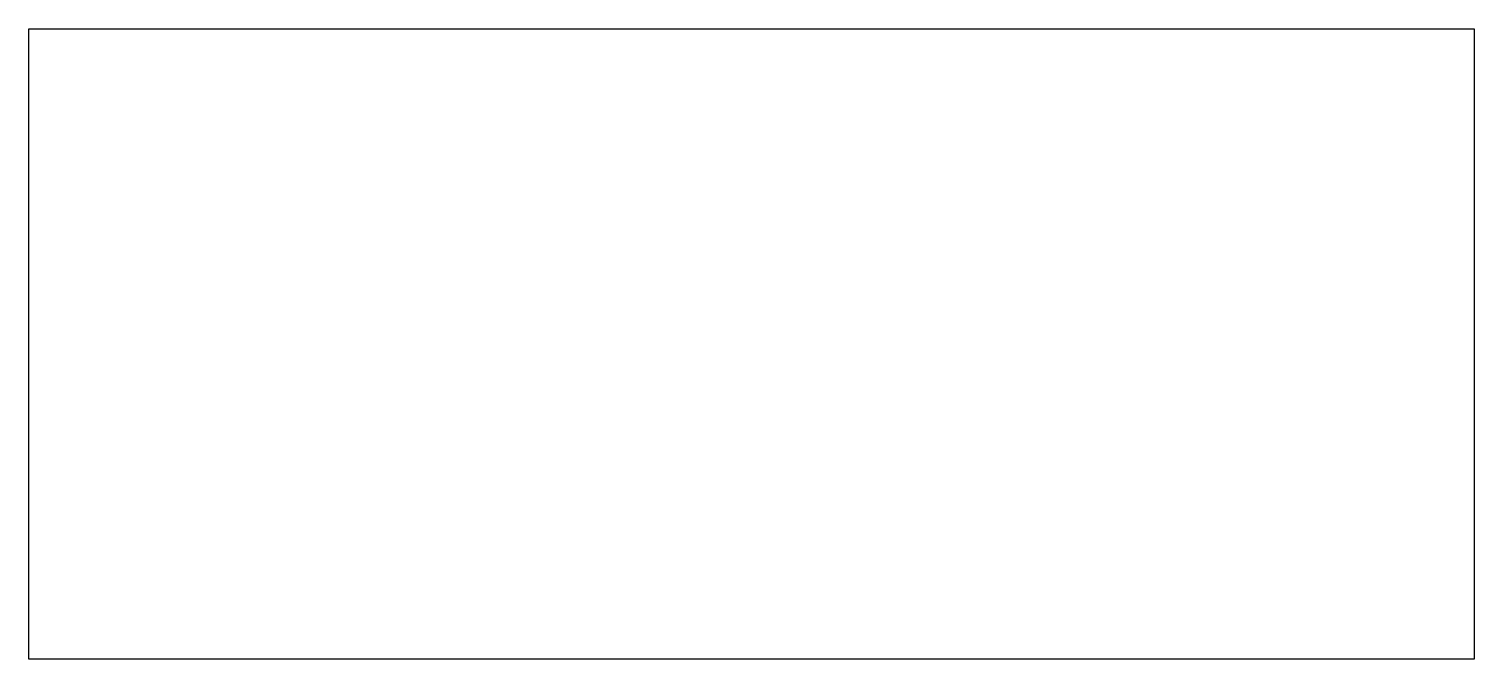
# Model space of a CAD drawing. Header units: metres. Extents: x 0 to 100, y -22 to 22.
import ezdxf

# ---------------------------------------------------------------- set-up
doc = ezdxf.new("R2010")
doc.units = ezdxf.units.M

msp = doc.modelspace()

# ---------------------------------------------------------------- linework, layer by layer
at = {"layer": 'borda_corte'}
msp.add_lwpolyline([(100, 21.8), (100, -21.8), (0, -21.8), (0, 21.8)], close=True, dxfattribs=at)

doc.saveas('drawing.dxf')
